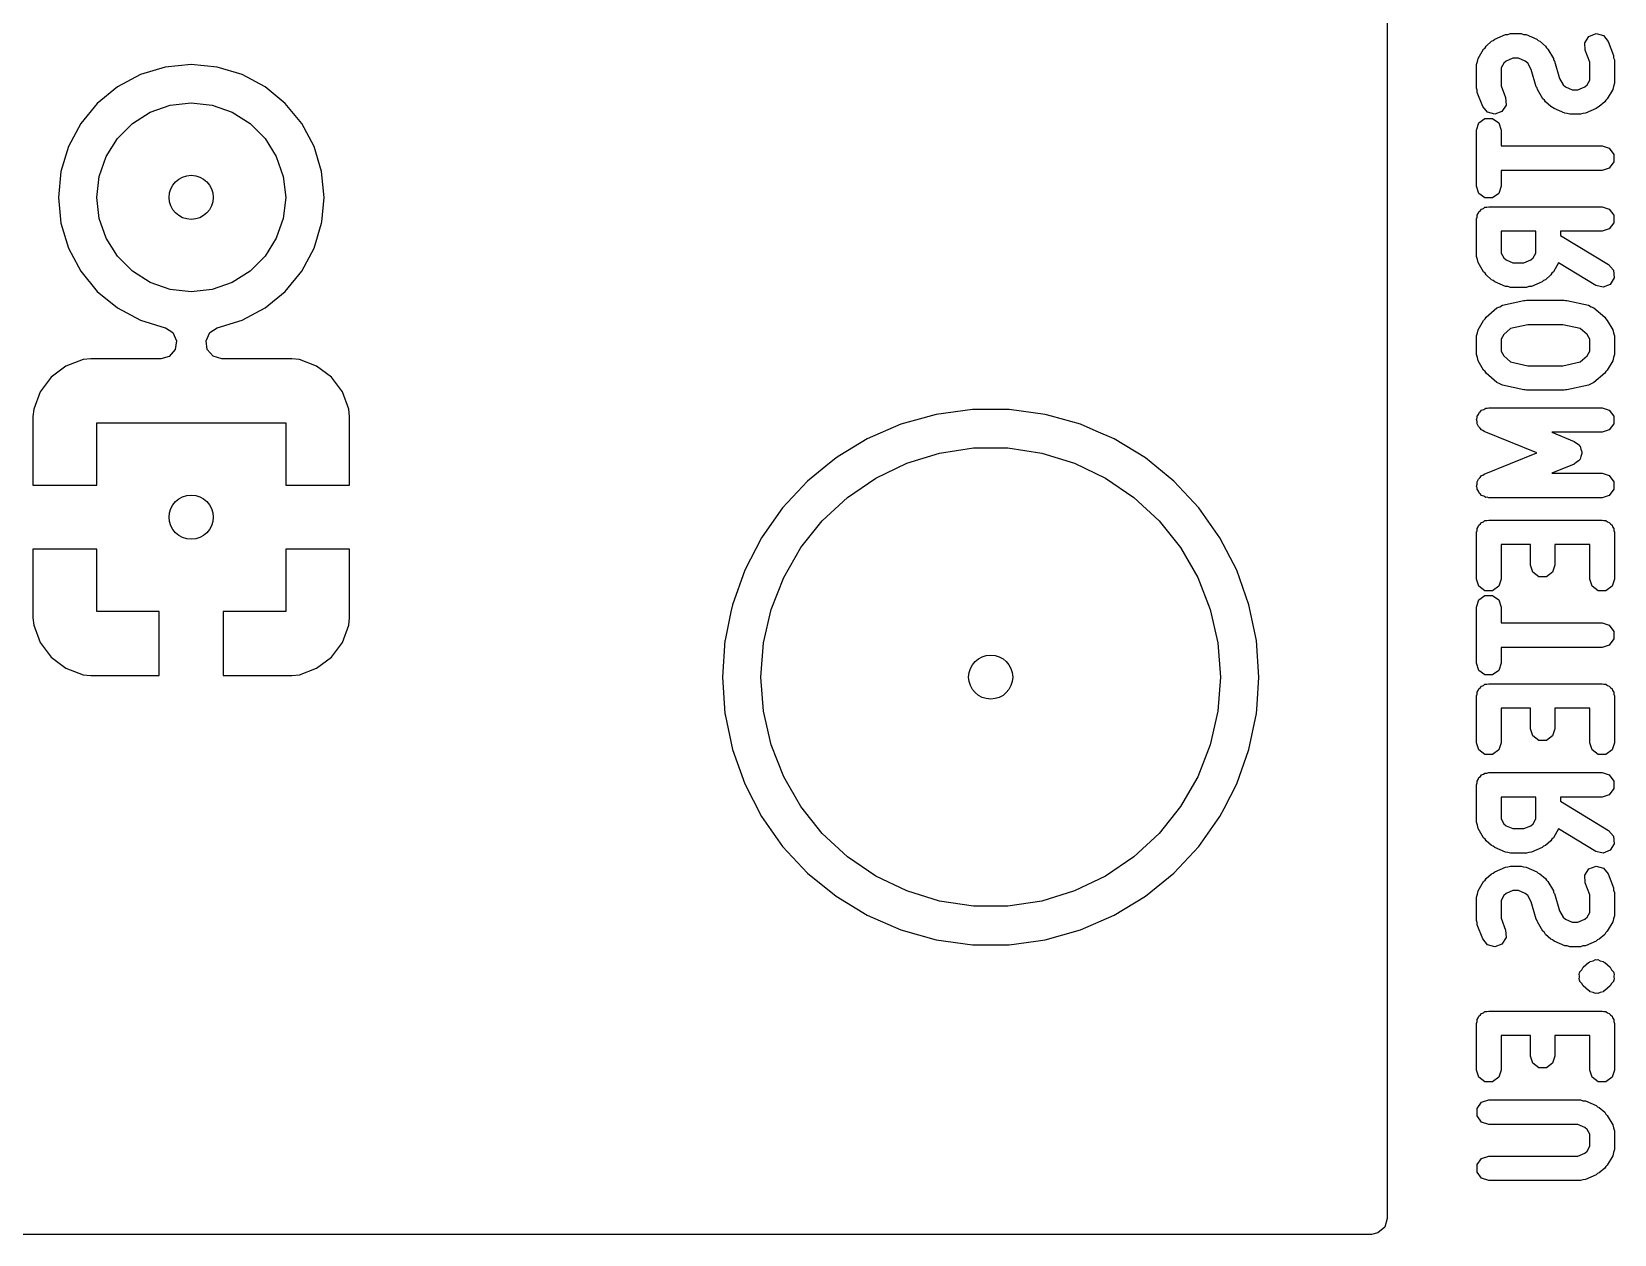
# Model space of a CAD drawing. Extents: x 4.87 to 6.82, y -3.89 to -3.11.
# Drawn here: x 6.3162 to 6.8112, y -3.8935 to -3.5175 of the extents above; entities that cross this region are included whole.
import ezdxf

# ---------------------------------------------------------------- set-up
doc = ezdxf.new("R2010")
doc.units = 0
doc.header["$MEASUREMENT"] = 0
doc.layers.add('BLACK', color=7, linetype='CONTINUOUS')

msp = doc.modelspace()

# ---------------------------------------------------------------- linework, layer by layer
at = {"layer": 'BLACK', "linetype": 'CONTINUOUS'}
for p, q in [((6.74016, -3.11496), (6.74016, -3.88858)), ((6.77375, -3.51987), (6.77712, -3.51841)), ((6.77712, -3.51841), (6.7779, -3.51834)), ((6.7779, -3.51834), (6.77865, -3.5181)), ((6.77865, -3.5181), (6.78202, -3.5181)), ((6.78202, -3.5181), (6.78277, -3.51834)), ((6.78277, -3.51834), (6.78355, -3.51841)), ((6.78355, -3.51841), (6.78692, -3.51987)), ((6.80194, -3.52094), (6.80323, -3.51895)), ((6.80323, -3.51895), (6.80544, -3.5181)), ((6.80544, -3.5181), (6.80773, -3.51871)), ((6.80773, -3.51871), (6.80923, -3.52056)), ((6.76857, -3.52587), (6.77026, -3.52294)), ((6.77026, -3.52294), (6.77074, -3.52251)), ((6.77074, -3.52251), (6.77107, -3.52196)), ((6.77107, -3.52196), (6.77276, -3.5205)), ((6.77276, -3.5205), (6.7733, -3.52027)), ((6.7733, -3.52027), (6.77375, -3.51987)), ((6.78692, -3.51987), (6.78737, -3.52027)), ((6.78737, -3.52027), (6.78791, -3.5205)), ((6.78791, -3.5205), (6.7896, -3.52196)), ((6.7896, -3.52196), (6.78993, -3.52251)), ((6.78993, -3.52251), (6.79041, -3.52294)), ((6.79041, -3.52294), (6.7921, -3.52587)), ((6.80206, -3.52331), (6.80194, -3.52094)), ((6.80349, -3.52703), (6.80206, -3.52331)), ((6.80923, -3.52056), (6.81091, -3.52494)), ((6.35803, -3.52853), (6.35024, -3.5309)), ((6.36614, -3.52773), (6.35803, -3.52853)), ((6.37425, -3.52853), (6.36614, -3.52773)), ((6.36614, -3.52773), (6.36614, -3.52773)), ((6.38205, -3.5309), (6.37425, -3.52853)), ((6.76806, -3.52778), (6.76837, -3.52684)), ((6.76806, -3.5351), (6.76806, -3.52778)), ((6.76837, -3.52684), (6.76857, -3.52587)), ((6.77659, -3.52734), (6.77574, -3.52881)), ((6.77574, -3.52881), (6.77574, -3.53438)), ((6.77734, -3.52668), (6.77659, -3.52734)), ((6.77944, -3.52577), (6.77734, -3.52668)), ((6.78123, -3.52577), (6.77944, -3.52577)), ((6.78333, -3.52668), (6.78123, -3.52577)), ((6.78408, -3.52734), (6.78333, -3.52668)), ((6.78521, -3.5293), (6.78408, -3.52734)), ((6.7921, -3.52587), (6.79219, -3.52633)), ((6.79219, -3.52633), (6.79246, -3.52672)), ((6.79246, -3.52672), (6.79402, -3.53212)), ((6.80349, -3.53261), (6.80349, -3.52703)), ((6.81091, -3.52494), (6.81095, -3.52565)), ((6.81095, -3.52565), (6.81117, -3.52632)), ((6.81117, -3.52632), (6.81117, -3.53363)), ((6.35024, -3.5309), (6.34305, -3.53474)), ((6.38923, -3.53474), (6.38205, -3.5309)), ((6.78677, -3.5347), (6.78521, -3.5293)), ((6.79402, -3.53212), (6.79515, -3.53408)), ((6.80264, -3.53408), (6.80349, -3.53261)), ((6.81117, -3.53363), (6.81086, -3.53458)), ((6.34305, -3.53474), (6.33676, -3.53991)), ((6.39553, -3.53991), (6.38923, -3.53474)), ((6.38923, -3.53474), (6.38923, -3.53474)), ((6.38923, -3.53474), (6.38923, -3.53474)), ((6.76828, -3.53577), (6.76806, -3.5351)), ((6.76832, -3.53647), (6.76828, -3.53577)), ((6.77, -3.54086), (6.76832, -3.53647)), ((6.77574, -3.53438), (6.77717, -3.5381)), ((6.77717, -3.5381), (6.77729, -3.54047)), ((6.78704, -3.53509), (6.78677, -3.5347)), ((6.78713, -3.53555), (6.78704, -3.53509)), ((6.78882, -3.53848), (6.78713, -3.53555)), ((6.7893, -3.53891), (6.78882, -3.53848)), ((6.79515, -3.53408), (6.7959, -3.53473)), ((6.7959, -3.53473), (6.798, -3.53564)), ((6.798, -3.53564), (6.79979, -3.53564)), ((6.79979, -3.53564), (6.80189, -3.53473)), ((6.80189, -3.53473), (6.80264, -3.53408)), ((6.80897, -3.53848), (6.80849, -3.53891)), ((6.81066, -3.53555), (6.80897, -3.53848)), ((6.81086, -3.53458), (6.81066, -3.53555)), ((6.33676, -3.53991), (6.33159, -3.5462)), ((6.34773, -3.54621), (6.35333, -3.54269)), ((6.35333, -3.54269), (6.35957, -3.5405)), ((6.35957, -3.5405), (6.36614, -3.53976)), ((6.36614, -3.53976), (6.37271, -3.5405)), ((6.37271, -3.5405), (6.37895, -3.54269)), ((6.37895, -3.54269), (6.38455, -3.54621)), ((6.4007, -3.5462), (6.39553, -3.53991)), ((6.7715, -3.5427), (6.77, -3.54086)), ((6.77379, -3.54332), (6.7715, -3.5427)), ((6.776, -3.54246), (6.77379, -3.54332)), ((6.77729, -3.54047), (6.776, -3.54246)), ((6.78963, -3.53946), (6.7893, -3.53891)), ((6.79132, -3.54092), (6.78963, -3.53946)), ((6.79186, -3.54115), (6.79132, -3.54092)), ((6.79231, -3.54154), (6.79186, -3.54115)), ((6.79568, -3.543), (6.79231, -3.54154)), ((6.79646, -3.54308), (6.79568, -3.543)), ((6.79721, -3.54332), (6.79646, -3.54308)), ((6.80058, -3.54332), (6.79721, -3.54332)), ((6.80133, -3.54308), (6.80058, -3.54332)), ((6.80211, -3.543), (6.80133, -3.54308)), ((6.80548, -3.54154), (6.80211, -3.543)), ((6.80593, -3.54115), (6.80548, -3.54154)), ((6.80647, -3.54092), (6.80593, -3.54115)), ((6.80816, -3.53946), (6.80647, -3.54092)), ((6.80849, -3.53891), (6.80816, -3.53946)), ((6.33159, -3.5462), (6.32775, -3.55339)), ((6.34306, -3.55088), (6.34773, -3.54621)), ((6.38455, -3.54621), (6.38923, -3.55088)), ((6.40454, -3.55339), (6.4007, -3.5462)), ((6.76806, -3.54826), (6.76879, -3.546)), ((6.76806, -3.5658), (6.76806, -3.54826)), ((6.76879, -3.546), (6.77071, -3.54461)), ((6.77071, -3.54461), (6.77308, -3.54461)), ((6.77308, -3.54461), (6.775, -3.546)), ((6.775, -3.546), (6.77574, -3.54826)), ((6.77574, -3.54826), (6.77574, -3.55319)), ((6.32775, -3.55339), (6.32538, -3.56118)), ((6.33954, -3.55648), (6.34306, -3.55088)), ((6.38923, -3.55088), (6.39275, -3.55648)), ((6.4069, -3.56118), (6.40454, -3.55339)), ((6.77574, -3.55319), (6.80733, -3.55319)), ((6.80733, -3.55319), (6.80959, -3.55392)), ((6.33735, -3.56272), (6.33954, -3.55648)), ((6.39275, -3.55648), (6.39493, -3.56272)), ((6.80959, -3.55392), (6.81098, -3.55584)), ((6.81098, -3.55822), (6.80959, -3.56014)), ((6.81098, -3.55584), (6.81098, -3.55822)), ((6.32538, -3.56118), (6.32458, -3.56929)), ((6.33661, -3.56929), (6.33735, -3.56272)), ((6.39493, -3.56272), (6.39567, -3.56929)), ((6.4077, -3.56929), (6.4069, -3.56118)), ((6.4069, -3.56118), (6.4069, -3.56118)), ((6.4069, -3.56118), (6.4069, -3.56118)), ((6.80733, -3.56087), (6.77574, -3.56087)), ((6.77574, -3.56087), (6.77574, -3.5658)), ((6.80959, -3.56014), (6.80733, -3.56087)), ((6.76879, -3.56806), (6.76806, -3.5658)), ((6.77071, -3.56946), (6.76879, -3.56806)), ((6.775, -3.56806), (6.77308, -3.56946)), ((6.77574, -3.5658), (6.775, -3.56806)), ((6.32458, -3.56929), (6.32458, -3.56929)), ((6.32458, -3.56929), (6.32538, -3.5774)), ((6.33735, -3.57586), (6.33661, -3.56929)), ((6.39567, -3.56929), (6.39493, -3.57586)), ((6.40694, -3.57697), (6.4077, -3.56929)), ((6.4077, -3.56929), (6.4077, -3.56929)), ((6.76879, -3.57378), (6.76928, -3.57343)), ((6.76928, -3.57343), (6.76964, -3.57294)), ((6.76964, -3.57294), (6.77022, -3.57275)), ((6.77022, -3.57275), (6.77071, -3.57239)), ((6.77308, -3.56946), (6.77071, -3.56946)), ((6.77071, -3.57239), (6.77132, -3.57239)), ((6.77132, -3.57239), (6.7719, -3.5722)), ((6.7719, -3.5722), (6.80733, -3.5722)), ((6.80733, -3.5722), (6.80959, -3.57294)), ((6.80959, -3.57294), (6.81098, -3.57485)), ((6.32538, -3.5774), (6.32775, -3.5852)), ((6.33954, -3.5821), (6.33735, -3.57586)), ((6.39493, -3.57586), (6.39275, -3.5821)), ((6.40454, -3.5852), (6.4069, -3.5774)), ((6.4069, -3.5774), (6.40694, -3.57697)), ((6.76806, -3.57604), (6.76825, -3.57546)), ((6.76806, -3.58774), (6.76806, -3.57604)), ((6.76825, -3.57485), (6.7686, -3.57436)), ((6.76825, -3.57546), (6.76825, -3.57485)), ((6.7686, -3.57436), (6.76879, -3.57378)), ((6.81098, -3.57723), (6.80959, -3.57915)), ((6.81098, -3.57485), (6.81098, -3.57723)), ((6.34306, -3.5877), (6.33954, -3.5821)), ((6.39275, -3.5821), (6.38923, -3.5877)), ((6.78662, -3.57988), (6.77574, -3.57988)), ((6.77574, -3.57988), (6.77574, -3.58671)), ((6.78662, -3.58671), (6.78662, -3.57988)), ((6.80733, -3.57988), (6.7943, -3.57988)), ((6.7943, -3.57988), (6.7943, -3.58119)), ((6.7943, -3.58119), (6.80932, -3.59031)), ((6.80959, -3.57915), (6.80733, -3.57988)), ((6.32775, -3.5852), (6.33084, -3.59098)), ((6.34773, -3.59238), (6.34306, -3.5877)), ((6.38923, -3.5877), (6.38455, -3.59238)), ((6.4007, -3.59238), (6.40454, -3.5852)), ((6.76837, -3.58868), (6.76806, -3.58774)), ((6.77574, -3.58671), (6.77659, -3.58819)), ((6.77659, -3.58819), (6.77734, -3.58884)), ((6.78502, -3.58884), (6.78577, -3.58819)), ((6.78577, -3.58819), (6.78662, -3.58671)), ((6.33084, -3.59098), (6.33159, -3.59238)), ((6.33159, -3.59238), (6.33676, -3.59868)), ((6.35333, -3.59589), (6.34773, -3.59238)), ((6.38455, -3.59238), (6.37895, -3.59589)), ((6.39553, -3.59868), (6.4007, -3.59238)), ((6.76857, -3.58966), (6.76837, -3.58868)), ((6.77026, -3.59258), (6.76857, -3.58966)), ((6.77074, -3.59301), (6.77026, -3.59258)), ((6.77107, -3.59356), (6.77074, -3.59301)), ((6.77734, -3.58884), (6.77944, -3.58975)), ((6.77944, -3.58975), (6.78291, -3.58975)), ((6.78291, -3.58975), (6.78502, -3.58884)), ((6.79162, -3.59301), (6.79129, -3.59356)), ((6.7921, -3.59258), (6.79162, -3.59301)), ((6.7937, -3.58981), (6.7921, -3.59258)), ((6.80534, -3.59687), (6.7937, -3.58981)), ((6.80932, -3.59031), (6.81087, -3.5921)), ((6.81087, -3.5921), (6.81107, -3.59447)), ((6.35957, -3.59808), (6.35333, -3.59589)), ((6.36614, -3.59882), (6.35957, -3.59808)), ((6.37271, -3.59808), (6.36614, -3.59882)), ((6.37895, -3.59589), (6.37271, -3.59808)), ((6.77276, -3.59503), (6.77107, -3.59356)), ((6.7733, -3.59526), (6.77276, -3.59503)), ((6.77375, -3.59565), (6.7733, -3.59526)), ((6.77712, -3.59711), (6.77375, -3.59565)), ((6.7779, -3.59718), (6.77712, -3.59711)), ((6.77865, -3.59743), (6.7779, -3.59718)), ((6.78371, -3.59743), (6.77865, -3.59743)), ((6.78445, -3.59718), (6.78371, -3.59743)), ((6.78524, -3.59711), (6.78445, -3.59718)), ((6.78861, -3.59565), (6.78524, -3.59711)), ((6.78905, -3.59526), (6.78861, -3.59565)), ((6.7896, -3.59503), (6.78905, -3.59526)), ((6.79129, -3.59356), (6.7896, -3.59503)), ((6.80765, -3.59741), (6.80534, -3.59687)), ((6.80984, -3.5965), (6.80765, -3.59741)), ((6.81107, -3.59447), (6.80984, -3.5965)), ((6.33676, -3.59868), (6.34305, -3.60385)), ((6.38923, -3.60385), (6.39553, -3.59868)), ((6.77532, -3.60348), (6.77615, -3.603)), ((6.77615, -3.603), (6.7829, -3.60154)), ((6.7829, -3.60154), (6.78331, -3.60158)), ((6.78331, -3.60158), (6.78371, -3.60145)), ((6.78371, -3.60145), (6.79552, -3.60145)), ((6.79552, -3.60145), (6.79592, -3.60158)), ((6.79592, -3.60158), (6.79633, -3.60154)), ((6.79633, -3.60154), (6.80308, -3.603)), ((6.80308, -3.603), (6.80391, -3.60348)), ((6.34305, -3.60385), (6.35024, -3.60769)), ((6.35024, -3.60769), (6.35803, -3.61005)), ((6.37425, -3.61005), (6.38205, -3.60769)), ((6.38205, -3.60769), (6.38923, -3.60385)), ((6.76857, -3.61068), (6.77026, -3.60776)), ((6.77026, -3.60776), (6.77074, -3.60732)), ((6.77074, -3.60732), (6.77107, -3.60677)), ((6.77107, -3.60677), (6.77445, -3.60385)), ((6.77445, -3.60385), (6.77532, -3.60348)), ((6.80391, -3.60348), (6.80478, -3.60385)), ((6.80478, -3.60385), (6.80816, -3.60677)), ((6.80816, -3.60677), (6.80849, -3.60732)), ((6.80849, -3.60732), (6.80897, -3.60776)), ((6.80897, -3.60776), (6.81066, -3.61068)), ((6.35803, -3.61005), (6.35803, -3.61005)), ((6.35803, -3.61005), (6.35805, -3.61006)), ((6.35805, -3.61006), (6.36039, -3.61159)), ((6.36039, -3.61159), (6.36153, -3.61414)), ((6.37076, -3.6141), (6.37192, -3.61155)), ((6.37192, -3.61155), (6.37423, -3.61006)), ((6.37423, -3.61006), (6.37425, -3.61005)), ((6.37425, -3.61005), (6.37425, -3.61005)), ((6.76806, -3.6126), (6.76837, -3.61165)), ((6.76806, -3.61845), (6.76806, -3.6126)), ((6.76837, -3.61165), (6.76857, -3.61068)), ((6.77659, -3.61215), (6.77574, -3.61363)), ((6.77873, -3.61029), (6.77659, -3.61215)), ((6.78412, -3.60913), (6.77873, -3.61029)), ((6.79511, -3.60913), (6.78412, -3.60913)), ((6.8005, -3.61029), (6.79511, -3.60913)), ((6.80264, -3.61215), (6.8005, -3.61029)), ((6.80349, -3.61363), (6.80264, -3.61215)), ((6.81066, -3.61068), (6.81086, -3.61165)), ((6.81086, -3.61165), (6.81117, -3.6126)), ((6.81117, -3.6126), (6.81117, -3.61845)), ((6.3611, -3.6169), (6.35926, -3.619)), ((6.36153, -3.61414), (6.3611, -3.6169)), ((6.37116, -3.61686), (6.37076, -3.6141)), ((6.37299, -3.61898), (6.37116, -3.61686)), ((6.77574, -3.61363), (6.77574, -3.61742)), ((6.77574, -3.61742), (6.77659, -3.61889)), ((6.80264, -3.61889), (6.80349, -3.61742)), ((6.80349, -3.61742), (6.80349, -3.61363)), ((6.32693, -3.62203), (6.32233, -3.62548)), ((6.33232, -3.62002), (6.32693, -3.62203)), ((6.32693, -3.62203), (6.32693, -3.62203)), ((6.3347, -3.61976), (6.33232, -3.62002)), ((6.35661, -3.61976), (6.3347, -3.61976)), ((6.35926, -3.619), (6.35661, -3.61976)), ((6.37567, -3.61976), (6.37299, -3.61898)), ((6.39758, -3.61976), (6.37567, -3.61976)), ((6.39996, -3.62002), (6.39758, -3.61976)), ((6.40535, -3.62203), (6.39996, -3.62002)), ((6.40996, -3.62548), (6.40535, -3.62203)), ((6.76837, -3.61939), (6.76806, -3.61845)), ((6.76857, -3.62037), (6.76837, -3.61939)), ((6.77026, -3.62329), (6.76857, -3.62037)), ((6.77659, -3.61889), (6.77873, -3.62075)), ((6.77873, -3.62075), (6.78412, -3.62192)), ((6.78412, -3.62192), (6.79511, -3.62192)), ((6.79511, -3.62192), (6.8005, -3.62075)), ((6.8005, -3.62075), (6.80264, -3.61889)), ((6.81066, -3.62037), (6.80897, -3.62329)), ((6.81086, -3.61939), (6.81066, -3.62037)), ((6.81117, -3.61845), (6.81086, -3.61939)), ((6.32233, -3.62548), (6.31888, -3.63008)), ((6.4134, -3.63008), (6.40996, -3.62548)), ((6.77074, -3.62372), (6.77026, -3.62329)), ((6.77107, -3.62427), (6.77074, -3.62372)), ((6.77445, -3.6272), (6.77107, -3.62427)), ((6.77532, -3.62757), (6.77445, -3.6272)), ((6.77615, -3.62805), (6.77532, -3.62757)), ((6.80391, -3.62757), (6.80308, -3.62805)), ((6.80478, -3.6272), (6.80391, -3.62757)), ((6.80816, -3.62427), (6.80478, -3.6272)), ((6.80849, -3.62372), (6.80816, -3.62427)), ((6.80897, -3.62329), (6.80849, -3.62372)), ((6.31888, -3.63008), (6.31687, -3.63547)), ((6.31888, -3.63008), (6.31888, -3.63008)), ((6.41541, -3.63547), (6.4134, -3.63008)), ((6.4134, -3.63008), (6.4134, -3.63008)), ((6.7829, -3.62951), (6.77615, -3.62805)), ((6.78331, -3.62947), (6.7829, -3.62951)), ((6.78371, -3.6296), (6.78331, -3.62947)), ((6.79552, -3.6296), (6.78371, -3.6296)), ((6.79592, -3.62947), (6.79552, -3.6296)), ((6.79633, -3.62951), (6.79592, -3.62947)), ((6.80308, -3.62805), (6.79633, -3.62951)), ((6.31687, -3.63547), (6.31661, -3.63785)), ((6.41567, -3.63785), (6.41541, -3.63547)), ((6.59908, -3.63717), (6.59267, -3.63896)), ((6.61042, -3.63561), (6.59908, -3.63717)), ((6.62187, -3.63561), (6.61042, -3.63561)), ((6.61042, -3.63561), (6.61042, -3.63561)), ((6.63321, -3.63717), (6.62187, -3.63561)), ((6.62187, -3.63561), (6.62187, -3.63561)), ((6.63521, -3.63773), (6.63321, -3.63717)), ((6.63321, -3.63717), (6.63321, -3.63717)), ((6.64423, -3.64026), (6.63521, -3.63773)), ((6.76825, -3.63773), (6.76868, -3.63714)), ((6.76825, -3.63821), (6.76825, -3.63773)), ((6.76868, -3.63714), (6.76896, -3.63645)), ((6.76896, -3.63645), (6.76936, -3.6362)), ((6.76936, -3.6362), (6.76964, -3.63581)), ((6.76964, -3.63581), (6.77034, -3.63559)), ((6.77034, -3.63559), (6.77097, -3.6352)), ((6.77097, -3.6352), (6.77145, -3.63523)), ((6.77145, -3.63523), (6.7719, -3.63508)), ((6.7719, -3.63508), (6.80733, -3.63508)), ((6.80733, -3.63508), (6.80959, -3.63581)), ((6.80959, -3.63581), (6.81098, -3.63773)), ((6.81098, -3.63773), (6.81098, -3.64011)), ((6.31661, -3.63785), (6.31661, -3.65929)), ((6.33661, -3.65929), (6.33661, -3.63976)), ((6.33661, -3.63976), (6.39567, -3.63976)), ((6.39567, -3.63976), (6.39567, -3.65929)), ((6.41567, -3.65929), (6.41567, -3.63785)), ((6.41567, -3.63785), (6.41567, -3.63785)), ((6.58805, -3.64026), (6.57755, -3.64482)), ((6.59267, -3.63896), (6.58805, -3.64026)), ((6.58805, -3.64026), (6.58805, -3.64026)), ((6.58805, -3.64026), (6.58805, -3.64026)), ((6.64912, -3.64238), (6.64423, -3.64026)), ((6.65473, -3.64482), (6.64912, -3.64238)), ((6.76807, -3.63865), (6.76825, -3.63821)), ((6.76825, -3.63937), (6.76807, -3.63865)), ((6.76825, -3.64011), (6.76825, -3.63937)), ((6.76853, -3.64049), (6.76825, -3.64011)), ((6.76864, -3.64095), (6.76853, -3.64049)), ((6.76921, -3.64143), (6.76864, -3.64095)), ((6.76964, -3.64203), (6.76921, -3.64143)), ((6.77009, -3.64217), (6.76964, -3.64203)), ((6.77046, -3.64248), (6.77009, -3.64217)), ((6.78697, -3.64916), (6.77046, -3.64248)), ((6.80959, -3.64203), (6.80733, -3.64276)), ((6.81098, -3.64011), (6.80959, -3.64203)), ((6.57755, -3.64482), (6.56899, -3.65003)), ((6.57755, -3.64482), (6.57755, -3.64482)), ((6.57755, -3.64482), (6.57755, -3.64482)), ((6.60015, -3.64924), (6.61077, -3.64764)), ((6.61077, -3.64764), (6.62151, -3.64764)), ((6.62151, -3.64764), (6.63213, -3.64924)), ((6.66451, -3.65077), (6.65473, -3.64482)), ((6.65473, -3.64482), (6.65473, -3.64482)), ((6.65473, -3.64482), (6.65473, -3.64482)), ((6.80733, -3.64276), (6.79163, -3.64276)), ((6.79163, -3.64276), (6.79865, -3.6456)), ((6.79865, -3.6456), (6.79936, -3.6462)), ((6.79936, -3.6462), (6.80015, -3.64669)), ((6.80015, -3.64669), (6.80025, -3.64695)), ((6.80025, -3.64695), (6.80046, -3.64712)), ((6.80046, -3.64712), (6.80069, -3.64803)), ((6.56777, -3.65077), (6.56456, -3.65338)), ((6.56899, -3.65003), (6.56777, -3.65077)), ((6.58022, -3.65707), (6.58989, -3.65241)), ((6.58989, -3.65241), (6.60015, -3.64924)), ((6.63213, -3.64924), (6.64239, -3.65241)), ((6.64239, -3.65241), (6.65207, -3.65707)), ((6.67339, -3.65799), (6.66451, -3.65077)), ((6.77046, -3.65583), (6.78697, -3.64916)), ((6.79936, -3.65212), (6.79865, -3.65271)), ((6.80015, -3.65162), (6.79936, -3.65212)), ((6.80025, -3.65137), (6.80015, -3.65162)), ((6.80046, -3.65119), (6.80025, -3.65137)), ((6.80069, -3.65029), (6.80046, -3.65119)), ((6.80069, -3.64803), (6.80104, -3.64889)), ((6.80104, -3.64943), (6.80069, -3.65029)), ((6.80104, -3.64889), (6.80097, -3.64916)), ((6.80097, -3.64916), (6.80104, -3.64943)), ((6.56456, -3.65338), (6.55889, -3.65799)), ((6.57134, -3.66312), (6.58022, -3.65707)), ((6.65207, -3.65707), (6.66094, -3.66312)), ((6.76853, -3.65782), (6.76864, -3.65736)), ((6.76864, -3.65736), (6.76921, -3.65688)), ((6.76921, -3.65688), (6.76964, -3.65629)), ((6.76964, -3.65629), (6.77009, -3.65614)), ((6.77009, -3.65614), (6.77046, -3.65583)), ((6.79865, -3.65271), (6.79163, -3.65555)), ((6.79163, -3.65555), (6.80733, -3.65555)), ((6.80733, -3.65555), (6.80959, -3.65629)), ((6.80959, -3.65629), (6.81098, -3.65821)), ((6.31661, -3.65929), (6.33661, -3.65929)), ((6.39567, -3.65929), (6.41567, -3.65929)), ((6.55889, -3.65799), (6.55108, -3.66636)), ((6.68121, -3.66636), (6.67339, -3.65799)), ((6.76807, -3.65966), (6.76825, -3.65895)), ((6.76825, -3.6601), (6.76807, -3.65966)), ((6.76825, -3.65821), (6.76853, -3.65782)), ((6.76825, -3.65895), (6.76825, -3.65821)), ((6.76825, -3.66058), (6.76825, -3.6601)), ((6.76868, -3.66118), (6.76825, -3.66058)), ((6.76896, -3.66186), (6.76868, -3.66118)), ((6.76936, -3.66211), (6.76896, -3.66186)), ((6.76964, -3.6625), (6.76936, -3.66211)), ((6.77034, -3.66273), (6.76964, -3.6625)), ((6.80959, -3.6625), (6.80733, -3.66323)), ((6.81098, -3.66058), (6.80959, -3.6625)), ((6.81098, -3.65821), (6.81098, -3.66058)), ((6.55108, -3.66636), (6.54467, -3.67543)), ((6.56347, -3.67042), (6.57134, -3.66312)), ((6.66094, -3.66312), (6.66881, -3.67042)), ((6.68781, -3.67571), (6.68121, -3.66636)), ((6.77097, -3.66312), (6.77034, -3.66273)), ((6.77145, -3.66308), (6.77097, -3.66312)), ((6.7719, -3.66323), (6.77145, -3.66308)), ((6.80733, -3.66323), (6.7719, -3.66323)), ((6.55678, -3.67882), (6.56347, -3.67042)), ((6.66881, -3.67042), (6.67551, -3.67882)), ((6.76825, -3.67283), (6.7686, -3.67234)), ((6.7686, -3.67234), (6.76879, -3.67176)), ((6.76879, -3.67176), (6.76928, -3.6714)), ((6.76928, -3.6714), (6.76964, -3.67091)), ((6.76964, -3.67091), (6.77022, -3.67072)), ((6.77022, -3.67072), (6.77071, -3.67037)), ((6.77071, -3.67037), (6.77132, -3.67037)), ((6.77132, -3.67037), (6.7719, -3.67018)), ((6.7719, -3.67018), (6.80733, -3.67018)), ((6.80733, -3.67018), (6.80791, -3.67037)), ((6.80791, -3.67037), (6.80852, -3.67037)), ((6.80852, -3.67037), (6.80901, -3.67072)), ((6.80901, -3.67072), (6.80959, -3.67091)), ((6.80959, -3.67091), (6.80994, -3.6714)), ((6.80994, -3.6714), (6.81044, -3.67176)), ((6.81044, -3.67176), (6.81062, -3.67234)), ((6.81062, -3.67234), (6.81098, -3.67283)), ((6.54448, -3.67571), (6.53921, -3.68587)), ((6.54467, -3.67543), (6.54448, -3.67571)), ((6.54448, -3.67571), (6.54448, -3.67571)), ((6.69307, -3.68587), (6.68781, -3.67571)), ((6.68781, -3.67571), (6.68781, -3.67571)), ((6.68781, -3.67571), (6.68781, -3.67571)), ((6.76806, -3.67402), (6.76825, -3.67344)), ((6.76806, -3.68864), (6.76806, -3.67402)), ((6.76825, -3.67344), (6.76825, -3.67283)), ((6.81098, -3.67283), (6.81098, -3.67344)), ((6.81098, -3.67344), (6.81117, -3.67402)), ((6.81117, -3.67402), (6.81117, -3.68864)), ((6.33661, -3.67929), (6.31661, -3.67929)), ((6.31661, -3.67929), (6.31661, -3.70073)), ((6.33661, -3.69882), (6.33661, -3.67929)), ((6.41567, -3.67929), (6.39567, -3.67929)), ((6.39567, -3.67929), (6.39567, -3.69882)), ((6.41567, -3.70073), (6.41567, -3.67929)), ((6.55141, -3.68812), (6.55678, -3.67882)), ((6.67551, -3.67882), (6.68088, -3.68812)), ((6.78493, -3.67785), (6.77574, -3.67785)), ((6.77574, -3.67785), (6.77574, -3.68864)), ((6.78493, -3.68425), (6.78493, -3.67785)), ((6.80349, -3.67785), (6.79261, -3.67785)), ((6.79261, -3.67785), (6.79261, -3.68425)), ((6.80349, -3.68864), (6.80349, -3.67785)), ((6.53921, -3.68587), (6.53538, -3.69666)), ((6.69691, -3.69666), (6.69307, -3.68587)), ((6.69307, -3.68587), (6.69307, -3.68587)), ((6.69307, -3.68587), (6.69307, -3.68587)), ((6.78567, -3.68651), (6.78493, -3.68425)), ((6.78758, -3.6879), (6.78567, -3.68651)), ((6.79188, -3.68651), (6.78996, -3.6879)), ((6.79261, -3.68425), (6.79188, -3.68651)), ((6.54748, -3.69811), (6.55141, -3.68812)), ((6.68088, -3.68812), (6.6848, -3.69811)), ((6.76879, -3.6909), (6.76806, -3.68864)), ((6.77071, -3.69229), (6.76879, -3.6909)), ((6.775, -3.6909), (6.77308, -3.69229)), ((6.77574, -3.68864), (6.775, -3.6909)), ((6.78996, -3.6879), (6.78758, -3.6879)), ((6.80423, -3.6909), (6.80349, -3.68864)), ((6.80615, -3.69229), (6.80423, -3.6909)), ((6.81044, -3.6909), (6.80852, -3.69229)), ((6.81117, -3.68864), (6.81044, -3.6909)), ((6.53538, -3.69666), (6.53492, -3.69884)), ((6.53538, -3.69666), (6.53538, -3.69666)), ((6.69924, -3.70787), (6.69691, -3.69666)), ((6.76806, -3.69741), (6.76879, -3.69516)), ((6.76879, -3.69516), (6.77071, -3.69376)), ((6.77308, -3.69229), (6.77071, -3.69229)), ((6.77071, -3.69376), (6.77308, -3.69376)), ((6.77308, -3.69376), (6.775, -3.69516)), ((6.775, -3.69516), (6.77574, -3.69741)), ((6.80852, -3.69229), (6.80615, -3.69229)), ((6.31661, -3.70073), (6.31687, -3.70311)), ((6.35614, -3.69882), (6.33661, -3.69882)), ((6.35614, -3.71882), (6.35614, -3.69882)), ((6.39567, -3.69882), (6.37614, -3.69882)), ((6.37614, -3.69882), (6.37614, -3.71882)), ((6.41541, -3.70311), (6.41567, -3.70073)), ((6.41567, -3.70073), (6.41567, -3.70073)), ((6.53492, -3.69884), (6.53306, -3.7078)), ((6.54509, -3.70858), (6.54748, -3.69811)), ((6.6848, -3.69811), (6.68719, -3.70858)), ((6.76806, -3.71496), (6.76806, -3.69741)), ((6.77574, -3.69741), (6.77574, -3.70235)), ((6.31687, -3.70311), (6.31888, -3.7085)), ((6.4134, -3.7085), (6.41541, -3.70311)), ((6.77574, -3.70235), (6.80733, -3.70235)), ((6.80733, -3.70235), (6.80959, -3.70308)), ((6.80959, -3.70308), (6.81098, -3.705)), ((6.81098, -3.705), (6.81098, -3.70737)), ((6.31888, -3.7085), (6.31888, -3.7085)), ((6.31888, -3.7085), (6.32233, -3.71311)), ((6.40996, -3.71311), (6.4134, -3.7085)), ((6.4134, -3.7085), (6.4134, -3.7085)), ((6.53305, -3.70787), (6.53227, -3.71929)), ((6.53306, -3.7078), (6.53305, -3.70787)), ((6.53305, -3.70787), (6.53305, -3.70787)), ((6.54429, -3.71929), (6.54509, -3.70858)), ((6.68719, -3.70858), (6.68799, -3.71929)), ((6.70002, -3.71929), (6.69924, -3.70787)), ((6.69924, -3.70787), (6.69924, -3.70787)), ((6.69924, -3.70787), (6.69924, -3.70787)), ((6.80733, -3.71003), (6.77574, -3.71003)), ((6.77574, -3.71003), (6.77574, -3.71496)), ((6.80959, -3.70929), (6.80733, -3.71003)), ((6.81098, -3.70737), (6.80959, -3.70929)), ((6.32233, -3.71311), (6.32693, -3.71655)), ((6.32693, -3.71655), (6.33232, -3.71856)), ((6.39996, -3.71856), (6.40535, -3.71655)), ((6.40535, -3.71655), (6.40996, -3.71311)), ((6.40535, -3.71655), (6.40535, -3.71655)), ((6.76879, -3.71722), (6.76806, -3.71496)), ((6.77574, -3.71496), (6.775, -3.71722)), ((6.33232, -3.71856), (6.3347, -3.71882)), ((6.3347, -3.71882), (6.3347, -3.71882)), ((6.3347, -3.71882), (6.35614, -3.71882)), ((6.37614, -3.71882), (6.39758, -3.71882)), ((6.39758, -3.71882), (6.39996, -3.71856)), ((6.39758, -3.71882), (6.39758, -3.71882)), ((6.53227, -3.71929), (6.53227, -3.71929)), ((6.53227, -3.71929), (6.53305, -3.73071)), ((6.54509, -3.73), (6.54429, -3.71929)), ((6.68799, -3.71929), (6.68719, -3.73)), ((6.69943, -3.72786), (6.70002, -3.71929)), ((6.70002, -3.71929), (6.70002, -3.71929)), ((6.77071, -3.71861), (6.76879, -3.71722)), ((6.76964, -3.72209), (6.77022, -3.7219)), ((6.77022, -3.7219), (6.77071, -3.72155)), ((6.77308, -3.71861), (6.77071, -3.71861)), ((6.77071, -3.72155), (6.77132, -3.72155)), ((6.77132, -3.72155), (6.7719, -3.72136)), ((6.7719, -3.72136), (6.80733, -3.72136)), ((6.775, -3.71722), (6.77308, -3.71861)), ((6.80733, -3.72136), (6.80791, -3.72155)), ((6.80791, -3.72155), (6.80852, -3.72155)), ((6.80852, -3.72155), (6.80901, -3.7219)), ((6.80901, -3.7219), (6.80959, -3.72209)), ((6.76806, -3.7252), (6.76825, -3.72462)), ((6.76806, -3.73982), (6.76806, -3.7252)), ((6.76825, -3.72401), (6.7686, -3.72352)), ((6.76825, -3.72462), (6.76825, -3.72401)), ((6.7686, -3.72352), (6.76879, -3.72294)), ((6.76879, -3.72294), (6.76928, -3.72258)), ((6.76928, -3.72258), (6.76964, -3.72209)), ((6.80959, -3.72209), (6.80994, -3.72258)), ((6.80994, -3.72258), (6.81044, -3.72294)), ((6.81044, -3.72294), (6.81062, -3.72352)), ((6.81062, -3.72352), (6.81098, -3.72401)), ((6.81098, -3.72401), (6.81098, -3.72462)), ((6.81098, -3.72462), (6.81117, -3.7252)), ((6.81117, -3.7252), (6.81117, -3.73982)), ((6.53305, -3.73071), (6.53305, -3.73071)), ((6.53305, -3.73071), (6.53305, -3.73071)), ((6.53305, -3.73071), (6.5331, -3.73098)), ((6.5331, -3.73098), (6.53538, -3.74192)), ((6.54748, -3.74047), (6.54509, -3.73)), ((6.68719, -3.73), (6.6848, -3.74047)), ((6.69691, -3.74192), (6.69924, -3.73071)), ((6.69924, -3.73071), (6.69943, -3.72786)), ((6.78493, -3.72904), (6.77574, -3.72904)), ((6.77574, -3.72904), (6.77574, -3.73982)), ((6.78493, -3.73543), (6.78493, -3.72904)), ((6.80349, -3.72904), (6.79261, -3.72904)), ((6.79261, -3.72904), (6.79261, -3.73543)), ((6.80349, -3.73982), (6.80349, -3.72904)), ((6.78567, -3.73769), (6.78493, -3.73543)), ((6.79261, -3.73543), (6.79188, -3.73769)), ((6.55141, -3.75047), (6.54748, -3.74047)), ((6.6848, -3.74047), (6.68088, -3.75047)), ((6.76879, -3.74208), (6.76806, -3.73982)), ((6.77574, -3.73982), (6.775, -3.74208)), ((6.78758, -3.73908), (6.78567, -3.73769)), ((6.78996, -3.73908), (6.78758, -3.73908)), ((6.79188, -3.73769), (6.78996, -3.73908)), ((6.80423, -3.74208), (6.80349, -3.73982)), ((6.81117, -3.73982), (6.81044, -3.74208)), ((6.53538, -3.74192), (6.53538, -3.74192)), ((6.53538, -3.74192), (6.53921, -3.75271)), ((6.69307, -3.75271), (6.69691, -3.74192)), ((6.77071, -3.74347), (6.76879, -3.74208)), ((6.77308, -3.74347), (6.77071, -3.74347)), ((6.775, -3.74208), (6.77308, -3.74347)), ((6.80615, -3.74347), (6.80423, -3.74208)), ((6.80852, -3.74347), (6.80615, -3.74347)), ((6.81044, -3.74208), (6.80852, -3.74347)), ((6.55678, -3.75977), (6.55141, -3.75047)), ((6.68088, -3.75047), (6.67551, -3.75977)), ((6.76825, -3.75179), (6.7686, -3.7513)), ((6.7686, -3.7513), (6.76879, -3.75072)), ((6.76879, -3.75072), (6.76928, -3.75037)), ((6.76928, -3.75037), (6.76964, -3.74988)), ((6.76964, -3.74988), (6.77022, -3.74969)), ((6.77022, -3.74969), (6.77071, -3.74933)), ((6.77071, -3.74933), (6.77132, -3.74933)), ((6.77132, -3.74933), (6.7719, -3.74914)), ((6.7719, -3.74914), (6.80733, -3.74914)), ((6.80733, -3.74914), (6.80959, -3.74988)), ((6.80959, -3.74988), (6.81098, -3.75179)), ((6.53921, -3.75271), (6.54448, -3.76287)), ((6.68911, -3.76036), (6.69307, -3.75271)), ((6.69307, -3.75271), (6.69307, -3.75271)), ((6.69307, -3.75271), (6.69307, -3.75271)), ((6.76806, -3.75298), (6.76825, -3.7524)), ((6.76806, -3.76468), (6.76806, -3.75298)), ((6.76825, -3.7524), (6.76825, -3.75179)), ((6.80959, -3.75609), (6.80733, -3.75682)), ((6.81098, -3.75417), (6.80959, -3.75609)), ((6.81098, -3.75179), (6.81098, -3.75417)), ((6.56347, -3.76816), (6.55678, -3.75977)), ((6.67551, -3.75977), (6.66881, -3.76816)), ((6.68781, -3.76287), (6.68911, -3.76036)), ((6.78662, -3.75682), (6.77574, -3.75682)), ((6.77574, -3.75682), (6.77574, -3.76365)), ((6.78662, -3.76365), (6.78662, -3.75682)), ((6.80733, -3.75682), (6.7943, -3.75682)), ((6.7943, -3.75682), (6.7943, -3.75813)), ((6.7943, -3.75813), (6.80932, -3.76725)), ((6.54448, -3.76287), (6.54448, -3.76287)), ((6.54448, -3.76287), (6.54448, -3.76287)), ((6.54448, -3.76287), (6.55108, -3.77222)), ((6.68121, -3.77222), (6.68781, -3.76287)), ((6.76837, -3.76563), (6.76806, -3.76468)), ((6.76857, -3.7666), (6.76837, -3.76563)), ((6.77574, -3.76365), (6.77659, -3.76513)), ((6.77659, -3.76513), (6.77734, -3.76578)), ((6.77734, -3.76578), (6.77944, -3.76669)), ((6.78291, -3.76669), (6.78502, -3.76578)), ((6.78502, -3.76578), (6.78577, -3.76513)), ((6.78577, -3.76513), (6.78662, -3.76365)), ((6.57134, -3.77547), (6.56347, -3.76816)), ((6.66881, -3.76816), (6.66094, -3.77547)), ((6.77026, -3.76952), (6.76857, -3.7666)), ((6.77074, -3.76995), (6.77026, -3.76952)), ((6.77107, -3.7705), (6.77074, -3.76995)), ((6.77276, -3.77197), (6.77107, -3.7705)), ((6.77944, -3.76669), (6.78291, -3.76669)), ((6.79129, -3.7705), (6.7896, -3.77197)), ((6.79162, -3.76995), (6.79129, -3.7705)), ((6.7921, -3.76952), (6.79162, -3.76995)), ((6.7937, -3.76675), (6.7921, -3.76952)), ((6.80534, -3.77381), (6.7937, -3.76675)), ((6.80932, -3.76725), (6.81087, -3.76904)), ((6.81087, -3.76904), (6.81107, -3.77141)), ((6.55108, -3.77222), (6.55889, -3.78059)), ((6.58022, -3.78152), (6.57134, -3.77547)), ((6.66094, -3.77547), (6.65207, -3.78152)), ((6.67339, -3.78059), (6.68121, -3.77222)), ((6.7733, -3.7722), (6.77276, -3.77197)), ((6.77375, -3.77259), (6.7733, -3.7722)), ((6.77712, -3.77405), (6.77375, -3.77259)), ((6.7779, -3.77412), (6.77712, -3.77405)), ((6.77865, -3.77437), (6.7779, -3.77412)), ((6.78371, -3.77437), (6.77865, -3.77437)), ((6.78445, -3.77412), (6.78371, -3.77437)), ((6.78524, -3.77405), (6.78445, -3.77412)), ((6.78861, -3.77259), (6.78524, -3.77405)), ((6.78905, -3.7722), (6.78861, -3.77259)), ((6.7896, -3.77197), (6.78905, -3.7722)), ((6.80765, -3.77435), (6.80534, -3.77381)), ((6.80984, -3.77344), (6.80765, -3.77435)), ((6.81107, -3.77141), (6.80984, -3.77344)), ((6.55889, -3.78059), (6.56777, -3.78782)), ((6.66451, -3.78782), (6.67339, -3.78059)), ((6.77107, -3.78225), (6.77276, -3.78079)), ((6.77276, -3.78079), (6.7733, -3.78056)), ((6.7733, -3.78056), (6.77375, -3.78017)), ((6.77375, -3.78017), (6.77712, -3.77871)), ((6.77712, -3.77871), (6.7779, -3.77863)), ((6.7779, -3.77863), (6.77865, -3.77839)), ((6.77865, -3.77839), (6.78202, -3.77839)), ((6.78202, -3.77839), (6.78277, -3.77863)), ((6.78277, -3.77863), (6.78355, -3.77871)), ((6.78355, -3.77871), (6.78692, -3.78017)), ((6.78692, -3.78017), (6.78737, -3.78056)), ((6.78737, -3.78056), (6.78791, -3.78079)), ((6.78791, -3.78079), (6.7896, -3.78225)), ((6.80194, -3.78124), (6.80323, -3.77925)), ((6.80206, -3.78361), (6.80194, -3.78124)), ((6.80323, -3.77925), (6.80544, -3.77839)), ((6.80544, -3.77839), (6.80773, -3.77901)), ((6.80773, -3.77901), (6.80923, -3.78085)), ((6.80923, -3.78085), (6.81091, -3.78524)), ((6.58989, -3.78618), (6.58022, -3.78152)), ((6.60015, -3.78934), (6.58989, -3.78618)), ((6.64239, -3.78618), (6.63213, -3.78934)), ((6.65207, -3.78152), (6.64239, -3.78618)), ((6.76837, -3.78713), (6.76857, -3.78616)), ((6.76857, -3.78616), (6.77026, -3.78323)), ((6.77026, -3.78323), (6.77074, -3.7828)), ((6.77074, -3.7828), (6.77107, -3.78225)), ((6.77944, -3.78607), (6.77734, -3.78698)), ((6.78123, -3.78607), (6.77944, -3.78607)), ((6.78333, -3.78698), (6.78123, -3.78607)), ((6.7896, -3.78225), (6.78993, -3.7828)), ((6.78993, -3.7828), (6.79041, -3.78323)), ((6.79041, -3.78323), (6.7921, -3.78616)), ((6.7921, -3.78616), (6.79219, -3.78662)), ((6.80349, -3.78733), (6.80206, -3.78361)), ((6.81091, -3.78524), (6.81095, -3.78594)), ((6.81095, -3.78594), (6.81117, -3.78661)), ((6.56777, -3.78782), (6.57755, -3.79376)), ((6.61077, -3.79094), (6.60015, -3.78934)), ((6.62151, -3.79094), (6.61077, -3.79094)), ((6.63213, -3.78934), (6.62151, -3.79094)), ((6.65473, -3.79376), (6.66451, -3.78782)), ((6.76806, -3.78808), (6.76837, -3.78713)), ((6.76806, -3.79539), (6.76806, -3.78808)), ((6.77659, -3.78763), (6.77574, -3.7891)), ((6.77574, -3.7891), (6.77574, -3.79468)), ((6.77734, -3.78698), (6.77659, -3.78763)), ((6.78408, -3.78763), (6.78333, -3.78698)), ((6.78521, -3.78959), (6.78408, -3.78763)), ((6.78677, -3.79499), (6.78521, -3.78959)), ((6.79219, -3.78662), (6.79246, -3.78701)), ((6.79246, -3.78701), (6.79402, -3.79241)), ((6.80349, -3.7929), (6.80349, -3.78733)), ((6.81117, -3.78661), (6.81117, -3.79393)), ((6.57755, -3.79376), (6.58805, -3.79833)), ((6.64423, -3.79833), (6.65473, -3.79376)), ((6.76828, -3.79606), (6.76806, -3.79539)), ((6.76832, -3.79677), (6.76828, -3.79606)), ((6.77574, -3.79468), (6.77717, -3.7984)), ((6.78704, -3.79538), (6.78677, -3.79499)), ((6.78713, -3.79584), (6.78704, -3.79538)), ((6.78882, -3.79877), (6.78713, -3.79584)), ((6.79402, -3.79241), (6.79515, -3.79437)), ((6.79515, -3.79437), (6.7959, -3.79503)), ((6.7959, -3.79503), (6.798, -3.79594)), ((6.798, -3.79594), (6.79979, -3.79594)), ((6.79979, -3.79594), (6.80189, -3.79503)), ((6.80189, -3.79503), (6.80264, -3.79437)), ((6.80264, -3.79437), (6.80349, -3.7929)), ((6.81066, -3.79584), (6.80897, -3.79877)), ((6.81086, -3.79487), (6.81066, -3.79584)), ((6.81117, -3.79393), (6.81086, -3.79487)), ((6.58805, -3.79833), (6.59908, -3.80141)), ((6.63321, -3.80141), (6.64423, -3.79833)), ((6.77, -3.80115), (6.76832, -3.79677)), ((6.77729, -3.80077), (6.776, -3.80276)), ((6.77717, -3.7984), (6.77729, -3.80077)), ((6.7893, -3.7992), (6.78882, -3.79877)), ((6.78963, -3.79975), (6.7893, -3.7992)), ((6.79132, -3.80121), (6.78963, -3.79975)), ((6.80816, -3.79975), (6.80647, -3.80121)), ((6.80849, -3.7992), (6.80816, -3.79975)), ((6.80897, -3.79877), (6.80849, -3.7992)), ((6.59908, -3.80141), (6.61042, -3.80297)), ((6.61042, -3.80297), (6.61042, -3.80297)), ((6.61042, -3.80297), (6.62187, -3.80297)), ((6.62187, -3.80297), (6.63027, -3.80182)), ((6.62187, -3.80297), (6.62187, -3.80297)), ((6.63027, -3.80182), (6.63321, -3.80141)), ((6.7715, -3.803), (6.77, -3.80115)), ((6.77379, -3.80361), (6.7715, -3.803)), ((6.776, -3.80276), (6.77379, -3.80361)), ((6.79186, -3.80144), (6.79132, -3.80121)), ((6.79231, -3.80183), (6.79186, -3.80144)), ((6.79568, -3.8033), (6.79231, -3.80183)), ((6.79646, -3.80337), (6.79568, -3.8033)), ((6.79721, -3.80361), (6.79646, -3.80337)), ((6.80058, -3.80361), (6.79721, -3.80361)), ((6.80133, -3.80337), (6.80058, -3.80361)), ((6.80211, -3.8033), (6.80133, -3.80337)), ((6.80548, -3.80183), (6.80211, -3.8033)), ((6.80593, -3.80144), (6.80548, -3.80183)), ((6.80647, -3.80121), (6.80593, -3.80144)), ((6.80042, -3.81144), (6.80099, -3.81078)), ((6.80099, -3.81078), (6.80144, -3.81004)), ((6.80144, -3.81004), (6.80313, -3.80857)), ((6.80313, -3.80857), (6.80344, -3.80844)), ((6.80344, -3.80844), (6.80366, -3.80819)), ((6.80366, -3.80819), (6.80451, -3.80799)), ((6.80451, -3.80799), (6.80532, -3.80765)), ((6.80532, -3.80765), (6.80564, -3.80773)), ((6.80564, -3.80773), (6.80597, -3.80765)), ((6.80597, -3.80765), (6.80678, -3.80799)), ((6.80678, -3.80799), (6.80763, -3.80819)), ((6.80763, -3.80819), (6.80785, -3.80844)), ((6.80785, -3.80844), (6.80816, -3.80857)), ((6.80816, -3.80857), (6.80985, -3.81004)), ((6.80985, -3.81004), (6.8103, -3.81078)), ((6.8103, -3.81078), (6.81087, -3.81144)), ((6.80022, -3.81207), (6.80031, -3.81192)), ((6.80029, -3.81294), (6.80022, -3.81207)), ((6.80022, -3.8138), (6.80029, -3.81294)), ((6.80031, -3.81395), (6.80022, -3.8138)), ((6.80031, -3.81175), (6.80041, -3.81161)), ((6.80031, -3.81192), (6.80031, -3.81175)), ((6.80031, -3.81412), (6.80031, -3.81395)), ((6.80041, -3.81426), (6.80031, -3.81412)), ((6.80041, -3.81161), (6.80042, -3.81144)), ((6.80042, -3.81443), (6.80041, -3.81426)), ((6.80099, -3.81509), (6.80042, -3.81443)), ((6.80144, -3.81584), (6.80099, -3.81509)), ((6.80313, -3.8173), (6.80144, -3.81584)), ((6.80985, -3.81584), (6.80816, -3.8173)), ((6.8103, -3.81509), (6.80985, -3.81584)), ((6.81087, -3.81443), (6.8103, -3.81509)), ((6.81087, -3.81144), (6.81088, -3.81161)), ((6.81088, -3.81426), (6.81087, -3.81443)), ((6.81088, -3.81161), (6.81098, -3.81175)), ((6.81098, -3.81412), (6.81088, -3.81426)), ((6.81098, -3.81175), (6.81098, -3.81192)), ((6.81098, -3.81192), (6.81107, -3.81207)), ((6.81107, -3.8138), (6.81098, -3.81395)), ((6.81098, -3.81395), (6.81098, -3.81412)), ((6.81107, -3.81207), (6.811, -3.81294)), ((6.811, -3.81294), (6.81107, -3.8138)), ((6.80344, -3.81743), (6.80313, -3.8173)), ((6.80366, -3.81769), (6.80344, -3.81743)), ((6.80451, -3.81788), (6.80366, -3.81769)), ((6.80532, -3.81822), (6.80451, -3.81788)), ((6.80564, -3.81815), (6.80532, -3.81822)), ((6.80597, -3.81822), (6.80564, -3.81815)), ((6.80678, -3.81788), (6.80597, -3.81822)), ((6.80763, -3.81769), (6.80678, -3.81788)), ((6.80785, -3.81743), (6.80763, -3.81769)), ((6.80816, -3.8173), (6.80785, -3.81743)), ((6.7686, -3.82588), (6.76879, -3.8253)), ((6.76879, -3.8253), (6.76928, -3.82495)), ((6.76928, -3.82495), (6.76964, -3.82445)), ((6.76964, -3.82445), (6.77022, -3.82427)), ((6.77022, -3.82427), (6.77071, -3.82391)), ((6.77071, -3.82391), (6.77132, -3.82391)), ((6.77132, -3.82391), (6.7719, -3.82372)), ((6.7719, -3.82372), (6.80733, -3.82372)), ((6.80733, -3.82372), (6.80791, -3.82391)), ((6.80791, -3.82391), (6.80852, -3.82391)), ((6.80852, -3.82391), (6.80901, -3.82427)), ((6.80901, -3.82427), (6.80959, -3.82445)), ((6.80959, -3.82445), (6.80994, -3.82495)), ((6.80994, -3.82495), (6.81044, -3.8253)), ((6.81044, -3.8253), (6.81062, -3.82588)), ((6.76806, -3.82756), (6.76825, -3.82698)), ((6.76806, -3.84218), (6.76806, -3.82756)), ((6.76825, -3.82637), (6.7686, -3.82588)), ((6.76825, -3.82698), (6.76825, -3.82637)), ((6.81062, -3.82588), (6.81098, -3.82637)), ((6.81098, -3.82637), (6.81098, -3.82698)), ((6.81098, -3.82698), (6.81117, -3.82756)), ((6.81117, -3.82756), (6.81117, -3.84218)), ((6.78493, -3.8314), (6.77574, -3.8314)), ((6.77574, -3.8314), (6.77574, -3.84218)), ((6.78493, -3.8378), (6.78493, -3.8314)), ((6.80349, -3.8314), (6.79261, -3.8314)), ((6.79261, -3.8314), (6.79261, -3.8378)), ((6.80349, -3.84218), (6.80349, -3.8314)), ((6.78567, -3.84005), (6.78493, -3.8378)), ((6.78758, -3.84145), (6.78567, -3.84005)), ((6.79188, -3.84005), (6.78996, -3.84145)), ((6.79261, -3.8378), (6.79188, -3.84005)), ((6.76879, -3.84444), (6.76806, -3.84218)), ((6.77071, -3.84583), (6.76879, -3.84444)), ((6.775, -3.84444), (6.77308, -3.84583)), ((6.77574, -3.84218), (6.775, -3.84444)), ((6.78996, -3.84145), (6.78758, -3.84145)), ((6.80423, -3.84444), (6.80349, -3.84218)), ((6.80615, -3.84583), (6.80423, -3.84444)), ((6.81044, -3.84444), (6.80852, -3.84583)), ((6.81117, -3.84218), (6.81044, -3.84444)), ((6.77308, -3.84583), (6.77071, -3.84583)), ((6.80852, -3.84583), (6.80615, -3.84583)), ((6.76825, -3.85416), (6.76964, -3.85224)), ((6.76825, -3.85653), (6.76825, -3.85416)), ((6.76964, -3.85224), (6.7719, -3.8515)), ((6.7719, -3.8515), (6.80058, -3.8515)), ((6.80058, -3.8515), (6.80133, -3.85175)), ((6.80133, -3.85175), (6.80211, -3.85182)), ((6.80211, -3.85182), (6.80548, -3.85328)), ((6.80548, -3.85328), (6.80593, -3.85367)), ((6.80593, -3.85367), (6.80647, -3.8539)), ((6.80647, -3.8539), (6.80816, -3.85537)), ((6.80816, -3.85537), (6.80849, -3.85592)), ((6.76964, -3.85845), (6.76825, -3.85653)), ((6.7719, -3.85918), (6.76964, -3.85845)), ((6.79979, -3.85918), (6.7719, -3.85918)), ((6.80189, -3.86009), (6.79979, -3.85918)), ((6.80264, -3.86075), (6.80189, -3.86009)), ((6.80849, -3.85592), (6.80897, -3.85635)), ((6.80897, -3.85635), (6.81066, -3.85927)), ((6.81066, -3.85927), (6.81086, -3.86025)), ((6.81086, -3.86025), (6.81117, -3.86119)), ((6.80349, -3.86222), (6.80264, -3.86075)), ((6.80349, -3.86601), (6.80349, -3.86222)), ((6.81117, -3.86119), (6.81117, -3.86704)), ((6.76825, -3.8717), (6.76964, -3.86979)), ((6.76964, -3.86979), (6.7719, -3.86905)), ((6.7719, -3.86905), (6.79979, -3.86905)), ((6.79979, -3.86905), (6.80189, -3.86814)), ((6.80189, -3.86814), (6.80264, -3.86749)), ((6.80264, -3.86749), (6.80349, -3.86601)), ((6.81066, -3.86896), (6.80897, -3.87188)), ((6.81086, -3.86799), (6.81066, -3.86896)), ((6.81117, -3.86704), (6.81086, -3.86799)), ((6.76825, -3.87408), (6.76825, -3.8717)), ((6.76964, -3.876), (6.76825, -3.87408)), ((6.80548, -3.87495), (6.80211, -3.87641)), ((6.80593, -3.87456), (6.80548, -3.87495)), ((6.80647, -3.87433), (6.80593, -3.87456)), ((6.80816, -3.87287), (6.80647, -3.87433)), ((6.80849, -3.87232), (6.80816, -3.87287)), ((6.80897, -3.87188), (6.80849, -3.87232)), ((6.7719, -3.87673), (6.76964, -3.876)), ((6.80058, -3.87673), (6.7719, -3.87673)), ((6.80133, -3.87649), (6.80058, -3.87673)), ((6.80211, -3.87641), (6.80133, -3.87649)), ((6.74016, -3.88858), (6.73937, -3.89126)), ((6.7352, -3.89354), (5.95686, -3.89354)), ((6.73726, -3.8931), (6.7352, -3.89354)), ((6.73937, -3.89126), (6.73726, -3.8931))]:
    msp.add_line(p, q, dxfattribs=at)
at = {"layer": 'BLACK'}
for centre in [(6.36614, -3.56929), (6.36614, -3.66929), (6.61614, -3.71929)]:
    msp.add_circle(centre, 0.00689, dxfattribs=at)

doc.saveas('drawing.dxf')
